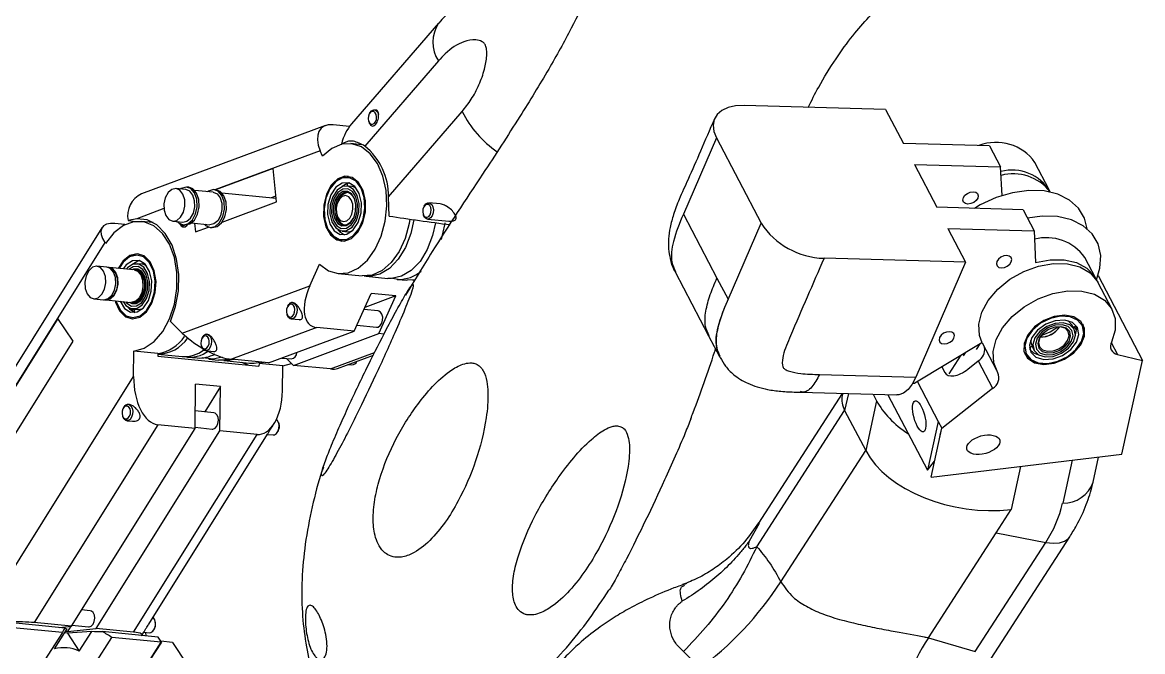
# Model space of a CAD drawing. Header units: inches. Extents: x 0.01 to 9.3, y 0 to 8.23.
# Drawn here: x 5.435 to 9.295, y 4.092 to 6.261 of the extents above; entities that cross this region are included whole.
import ezdxf

# ---------------------------------------------------------------- set-up
doc = ezdxf.new("R2010")
doc.units = ezdxf.units.IN
doc.header["$MEASUREMENT"] = 0

msp = doc.modelspace()

# ---------------------------------------------------------------- linework, layer by layer
at = {"color": 7, "linetype": 'Continuous', "lineweight": 25}
for p, q in [((6.8694, 6.2586), (6.5695, 5.9114)), ((6.8687, 6.1282), (6.6151, 5.8345)), ((6.6315, 5.9479), (6.63, 5.945)), ((6.6554, 5.9587), (6.648, 5.9595)), ((6.6965, 5.6597), (6.9502, 5.9534)), ((8.4095, 5.9604), (7.9216, 5.9742)), ((8.4095, 5.9604), (8.4707, 5.8437)), ((6.5624, 5.9024), (6.5053, 5.908)), ((6.6276, 5.9211), (6.6286, 5.918)), ((6.4792, 5.9052), (5.8458, 5.6704)), ((6.5343, 5.8409), (6.536, 5.8408)), ((6.604, 5.8392), (6.5668, 5.8428)), ((7.8263, 5.8626), (7.7127, 5.6)), ((7.8263, 5.8626), (7.9805, 5.5682)), ((8.7676, 5.8353), (8.4707, 5.8437)), ((8.7676, 5.8353), (8.8058, 5.7624)), ((6.4689, 5.7997), (6.461, 5.8185)), ((6.2989, 5.757), (6.1009, 5.6836)), ((6.3107, 5.642), (6.2989, 5.757)), ((8.5088, 5.7709), (8.8058, 5.7624)), ((8.5088, 5.7709), (8.5861, 5.6235)), ((8.8107, 5.6638), (8.8058, 5.7624)), ((8.9736, 5.6837), (8.9242, 5.778)), ((5.9984, 5.6844), (5.9642, 5.6877)), ((6.0083, 5.6926), (6.0015, 5.6933)), ((6.0921, 5.6752), (6.0289, 5.6814)), ((6.102, 5.6835), (6.0952, 5.6842)), ((6.4929, 5.6842), (6.4917, 5.6821)), ((6.5704, 5.695), (6.5526, 5.6967)), ((6.5754, 5.6941), (6.5704, 5.695)), ((6.5853, 5.6898), (6.5754, 5.6941)), ((6.3095, 5.6541), (6.1226, 5.6723)), ((6.123, 5.5723), (6.3107, 5.642)), ((6.3087, 5.6617), (6.2925, 5.6557)), ((6.5259, 5.6509), (6.5229, 5.6451)), ((6.6991, 5.5933), (6.6965, 5.6597)), ((6.874, 5.6352), (6.836, 5.6389)), ((6.5182, 5.5974), (6.5201, 5.5911)), ((6.8157, 5.6005), (6.8166, 5.5974)), ((6.8195, 5.6273), (6.818, 5.6244)), ((7.7127, 5.6), (7.8284, 5.3792)), ((8.883, 5.615), (8.5861, 5.6235)), ((8.883, 5.615), (8.9212, 5.5422)), ((5.7884, 5.5638), (5.7539, 5.5672)), ((5.8288, 5.5841), (5.7991, 5.5775)), ((5.7991, 5.5775), (5.8262, 5.5749)), ((5.8855, 5.5709), (5.8442, 5.5749)), ((5.9533, 5.5757), (5.9875, 5.5724)), ((5.9888, 5.5632), (5.9957, 5.5625)), ((6.0178, 5.5694), (6.0811, 5.5633)), ((6.028, 5.5684), (6.0311, 5.5383)), ((6.4805, 5.5671), (6.4812, 5.5648)), ((6.8306, 5.5829), (6.9051, 5.5756)), ((7.8669, 5.3057), (7.9805, 5.5682)), ((5.7091, 5.5529), (5.283, 4.8708)), ((6.0311, 5.5383), (6.0768, 5.5552)), ((6.0825, 5.5541), (6.0894, 5.5534)), ((6.5281, 5.5433), (6.528, 5.5399)), ((6.5374, 5.541), (6.5552, 5.5393)), ((8.6242, 5.5506), (8.9212, 5.5422)), ((8.6242, 5.5506), (8.6853, 5.4339)), ((8.9212, 5.5422), (8.9266, 5.4326)), ((5.7211, 5.4987), (5.7191, 5.5017)), ((8.6853, 5.4339), (8.1973, 5.4477)), ((9.1338, 5.3779), (9.0956, 5.4508)), ((5.7259, 5.4169), (5.6917, 5.4202)), ((5.8196, 5.4077), (5.7341, 5.4161)), ((5.7702, 5.4163), (5.7691, 5.4142)), ((5.8157, 5.4277), (5.8155, 5.427)), ((5.831, 5.4066), (5.8278, 5.4069)), ((5.8478, 5.427), (5.83, 5.4288)), ((6.4254, 5.3528), (6.4587, 5.4269)), ((8.6853, 5.4339), (8.5138, 5.0376)), ((6.5232, 5.3949), (6.6053, 5.3869)), ((6.6194, 5.3856), (6.6942, 5.3783)), ((6.7293, 5.3749), (6.7104, 5.3781)), ((6.7263, 5.3751), (6.7595, 5.3719)), ((6.7867, 5.3702), (6.7799, 5.3721)), ((7.6839, 5.4008), (7.7996, 5.1799)), ((7.8284, 5.3792), (7.8666, 5.3063)), ((9.1419, 5.3882), (9.2951, 5.0958)), ((5.986, 5.1899), (6.4254, 5.3528)), ((9.1898, 5.271), (9.1404, 5.3653)), ((5.6808, 5.3082), (5.715, 5.3049)), ((5.7232, 5.3041), (5.8087, 5.2958)), ((5.7579, 5.2992), (5.7586, 5.2969)), ((5.8169, 5.295), (5.8201, 5.2947)), ((6.3496, 5.2832), (6.3535, 5.2888)), ((6.365, 5.2948), (6.3692, 5.2941)), ((6.5781, 5.1963), (6.6367, 5.3266)), ((6.7222, 5.3182), (6.6151, 5.2785)), ((6.7222, 5.3182), (6.6367, 5.3266)), ((6.6636, 5.1879), (6.7222, 5.3182)), ((7.8666, 5.3063), (7.8669, 5.3057)), ((5.8148, 5.2731), (5.8326, 5.2714)), ((6.3458, 5.2564), (6.3467, 5.2533)), ((6.3496, 5.2832), (6.3481, 5.2803)), ((6.6611, 5.266), (6.6116, 5.2709)), ((5.5566, 5.2398), (5.3268, 4.8719)), ((5.6101, 5.1618), (5.5566, 5.2398)), ((5.9452, 5.2301), (5.986, 5.1899)), ((6.3608, 5.2388), (6.3883, 5.2361)), ((6.5873, 5.2167), (6.6557, 5.2101)), ((9.0598, 5.2028), (9.0517, 5.2182)), ((9.0674, 5.2006), (9.066, 5.2154)), ((6.0548, 5.1739), (6.0533, 5.171)), ((6.0548, 5.1739), (6.0586, 5.1795)), ((6.0704, 5.1855), (6.0744, 5.1848)), ((6.4499, 5.2088), (6.155, 5.0994)), ((6.2833, 5.087), (6.5781, 5.1963)), ((6.3688, 5.0786), (6.6636, 5.1879)), ((6.5781, 5.1963), (6.4499, 5.2088)), ((6.681, 5.1862), (6.6636, 5.1879)), ((7.7996, 5.1799), (7.8378, 5.1071)), ((9.0639, 5.184), (9.0674, 5.2006)), ((5.3832, 4.7986), (5.6101, 5.1618)), ((6.051, 5.1471), (6.0519, 5.144)), ((8.7416, 5.1568), (8.5107, 5.0172)), ((8.7222, 5.1327), (8.7354, 5.1531)), ((8.7417, 5.1567), (8.7412, 5.1559)), ((8.7418, 5.1565), (8.7912, 5.0621)), ((8.909, 5.1644), (8.9132, 5.1456)), ((8.9132, 5.1456), (8.9213, 5.1303)), ((5.8183, 5.0407), (5.8194, 5.1271)), ((5.9015, 5.1191), (5.8194, 5.1271)), ((5.9015, 5.1191), (5.9014, 5.1101)), ((5.9014, 5.1101), (6.2502, 5.0761)), ((5.9015, 5.1172), (5.9852, 5.109)), ((6.0037, 5.1072), (6.0369, 5.104)), ((6.0659, 5.1295), (6.0935, 5.1268)), ((6.0772, 5.1001), (6.1104, 5.0968)), ((6.2833, 5.087), (6.155, 5.0994)), ((6.3289, 5.1039), (6.3609, 5.1008)), ((6.3447, 5.1023), (6.3688, 5.0786)), ((6.5207, 5.0681), (6.6444, 5.1139)), ((7.8395, 5.1064), (7.8379, 5.111)), ((8.6281, 5.0489), (8.6697, 5.1133)), ((8.6777, 5.1118), (8.6844, 5.1223)), ((9.061, 5.1286), (9.0623, 5.1299)), ((9.2087, 5.1159), (9.2951, 5.0958)), ((9.224, 4.7719), (9.2951, 5.0958)), ((6.1289, 5.095), (6.2178, 5.0864)), ((6.1901, 5.0891), (6.2113, 5.0799)), ((6.2503, 5.0851), (6.2502, 5.0761)), ((6.2677, 5.0885), (6.2503, 5.0851)), ((6.3324, 5.0771), (6.2503, 5.0851)), ((6.3312, 4.9907), (6.3324, 5.0771)), ((6.3324, 5.0771), (6.3624, 5.0849)), ((6.497, 5.0661), (6.3688, 5.0786)), ((6.5573, 5.0816), (6.5703, 5.0804)), ((6.5869, 5.0919), (6.5873, 5.0928)), ((8.6033, 5.0732), (8.6132, 5.0543)), ((8.6933, 5.0657), (8.7289, 5.0937)), ((8.7289, 5.0937), (8.7783, 4.9994)), ((8.9798, 5.0866), (8.9816, 5.087)), ((5.2866, 4.1896), (5.8183, 5.0407)), ((8.1818, 5.047), (8.5138, 5.0376)), ((8.5192, 5.0223), (8.5909, 4.8855)), ((6.0299, 4.8615), (6.0319, 5.0135)), ((6.1174, 5.0052), (6.0319, 5.0135)), ((6.1174, 5.0052), (6.0631, 4.9183)), ((6.1154, 4.8532), (6.1174, 5.0052)), ((8.2601, 4.9819), (7.9717, 4.5348)), ((8.1157, 4.986), (8.448, 4.9766)), ((8.262, 4.9818), (8.2603, 4.9742)), ((8.5036, 5.0174), (8.5107, 5.0172)), ((8.6034, 4.8616), (8.7783, 4.9994)), ((5.8023, 4.9437), (5.7999, 4.9439)), ((8.3787, 4.9567), (8.3409, 4.7846)), ((8.3671, 4.9789), (8.3787, 4.9567)), ((8.4177, 4.9774), (8.5539, 4.7173)), ((5.7795, 4.9056), (5.7804, 4.9025)), ((5.7832, 4.932), (5.7818, 4.9295)), ((6.0948, 4.9152), (6.0307, 4.9214)), ((7.9654, 4.4534), (8.2683, 4.923)), ((8.2683, 4.923), (8.3409, 4.7846)), ((5.9017, 4.874), (5.4755, 4.1918)), ((5.7944, 4.8879), (5.814, 4.886)), ((6.0299, 4.8615), (5.9017, 4.874)), ((6.0299, 4.865), (6.0894, 4.8592)), ((6.297, 4.8687), (6.3026, 4.8778)), ((6.3192, 4.8771), (6.3183, 4.8802)), ((8.5909, 4.8855), (8.5539, 4.7173)), ((8.5909, 4.8855), (8.6034, 4.8616)), ((5.6037, 4.1793), (6.0299, 4.8615)), ((5.6892, 4.171), (6.1154, 4.8532)), ((5.8174, 4.1585), (6.2436, 4.8407)), ((5.8708, 4.1865), (6.2798, 4.8412)), ((6.2436, 4.8407), (6.1154, 4.8532)), ((6.2794, 4.8407), (6.2988, 4.8388)), ((6.3154, 4.8504), (6.3169, 4.8532)), ((8.5665, 4.6934), (8.6034, 4.8616)), ((8.0489, 4.3319), (8.3409, 4.7846)), ((8.5539, 4.7173), (8.5785, 4.7481)), ((8.5665, 4.6934), (9.224, 4.7719)), ((9.1246, 4.6762), (9.1436, 4.7623)), ((8.7906, 4.5018), (8.8423, 4.582)), ((8.5571, 4.1399), (8.7906, 4.5018)), ((8.7377, 4.0125), (9.044, 4.4873)), ((8.7906, 4.5018), (8.9616, 4.4685)), ((8.7187, 4.0919), (8.9616, 4.4685)), ((5.6686, 4.2329), (5.639, 4.2358)), ((5.5825, 4.1732), (5.3898, 4.1919)), ((5.5728, 4.1572), (5.403, 4.1737)), ((5.6037, 4.1793), (5.4755, 4.1918)), ((5.5452, 4.1017), (5.5892, 4.17)), ((5.5626, 4.1751), (5.6037, 4.1793)), ((5.6013, 4.1791), (5.5899, 4.1608)), ((5.5899, 4.1608), (5.6892, 4.171)), ((5.6057, 4.1826), (5.6632, 4.177)), ((5.8174, 4.1585), (5.6892, 4.171)), ((5.8892, 4.1681), (5.8907, 4.171)), ((5.893, 4.1949), (5.8921, 4.198)), ((5.5728, 4.1572), (5.4741, 4.0042)), ((5.5898, 4.1553), (5.5803, 4.1562)), ((5.5899, 4.1608), (5.5837, 4.1614)), ((5.6747, 4.1617), (5.5898, 4.1553)), ((5.5898, 4.1553), (5.6307, 4.0934)), ((5.6307, 4.0934), (5.6747, 4.1617)), ((5.684, 4.0481), (5.7436, 4.1406)), ((5.9027, 4.142), (5.7101, 4.1607)), ((5.9135, 4.124), (5.7436, 4.1406)), ((5.8479, 4.1499), (5.8536, 4.159)), ((5.8532, 4.1585), (5.8726, 4.1566)), ((5.8591, 4.1579), (5.86, 4.1461)), ((5.9145, 4.1242), (5.9027, 4.142)), ((8.5571, 4.1399), (8.7187, 4.0919)), ((5.8587, 4.0391), (5.9135, 4.124)), ((5.9145, 4.1242), (5.8735, 4.0607)), ((5.952, 4.1235), (5.9124, 4.1274)), ((5.9135, 4.124), (5.9145, 4.1242)), ((5.952, 4.1235), (6.0018, 4.0482))]:
    msp.add_line(p, q, dxfattribs=at)
at = {"color": 8, "linetype": 'Continuous', "lineweight": 25}
for p, q in [((6.461, 5.8185), (6.098, 5.6839)), ((5.9225, 5.6188), (5.8288, 5.5841)), ((5.7191, 5.5017), (5.3252, 4.8712)), ((9.187, 5.1572), (9.2087, 5.1159)), ((6.497, 5.0661), (6.6487, 5.1224)), ((8.2811, 4.9813), (8.2683, 4.923)), ((9.0522, 4.7514), (9.0197, 4.6032)), ((8.8749, 4.7302), (8.8423, 4.582)), ((7.974, 4.5335), (7.9396, 4.4729))]:
    msp.add_line(p, q, dxfattribs=at)
at = {"color": 7, "linetype": 'Continuous', "lineweight": 25, "flags": 128}
for points in [[(6.6509, 5.9496), (6.6461, 5.9535), (6.6404, 5.9541), (6.6349, 5.9513), (6.6303, 5.9456), (6.6273, 5.9377), (6.6264, 5.929), (6.6278, 5.9207), (6.6311, 5.9141), (6.636, 5.9102), (6.6416, 5.9096), (6.6472, 5.9124), (6.6518, 5.9182), (6.6548, 5.926), (6.6557, 5.9348), (6.6543, 5.9431), (6.6509, 5.9496)], [(6.6315, 5.9479), (6.6319, 5.9486), (6.6376, 5.9558), (6.6446, 5.9593), (6.6516, 5.9585), (6.6577, 5.9537)], [(6.6577, 5.9537), (6.6619, 5.9454), (6.6624, 5.9438)], [(7.9216, 5.9742), (7.8923, 5.9728), (7.8665, 5.9671), (7.8451, 5.9571), (7.829, 5.9433), (7.8189, 5.9263), (7.815, 5.9066), (7.8175, 5.8851), (7.8263, 5.8626)], [(6.4587, 5.4269), (6.4892, 5.4048), (6.523, 5.3949), (6.558, 5.3979), (6.5922, 5.4136), (6.6238, 5.441), (6.6508, 5.4786), (6.6718, 5.5243), (6.6855, 5.5753), (6.6911, 5.6289), (6.6884, 5.6819), (6.6775, 5.7313), (6.6589, 5.7742), (6.6339, 5.8082), (6.6037, 5.8314), (6.5702, 5.8424), (6.5352, 5.8406), (6.5008, 5.8261), (6.4689, 5.7997)], [(6.6173, 5.6457), (6.6091, 5.6813), (6.5931, 5.7094), (6.5714, 5.7266), (6.5465, 5.7308), (6.5214, 5.7215), (6.4991, 5.6998), (6.4824, 5.6684), (6.4733, 5.6309), (6.4727, 5.5921), (6.481, 5.5564), (6.4969, 5.5283), (6.5186, 5.5111), (6.5435, 5.5069), (6.5686, 5.5162), (6.5909, 5.5379), (6.6076, 5.5694), (6.6168, 5.6068), (6.6173, 5.6457)], [(6.5624, 5.7254), (6.5381, 5.725), (6.5145, 5.7118), (6.4947, 5.6873), (6.4809, 5.6547), (6.4748, 5.6176), (6.4772, 5.5808), (6.4878, 5.5485), (6.5053, 5.5247), (6.5276, 5.5123), (6.552, 5.5127), (6.5755, 5.526), (6.5954, 5.5504), (6.6091, 5.5831), (6.6152, 5.6201), (6.6128, 5.6569), (6.6022, 5.6892), (6.5847, 5.713), (6.5624, 5.7254)], [(5.9531, 5.5757), (5.9673, 5.5785), (5.9803, 5.5895), (5.9899, 5.6068), (5.9948, 5.6279), (5.9942, 5.6496), (5.9882, 5.6686), (5.9777, 5.682), (5.9643, 5.6877), (5.9501, 5.6849), (5.9371, 5.674), (5.9275, 5.6566), (5.9226, 5.6355), (5.9232, 5.6138), (5.9292, 5.5948), (5.9397, 5.5814), (5.9531, 5.5757)], [(5.9684, 5.5742), (5.9727, 5.5701), (5.9886, 5.5632), (6.0054, 5.5666), (6.0207, 5.5797), (6.0319, 5.6005), (6.0373, 5.6256), (6.0361, 5.6512), (6.0284, 5.6731), (6.0155, 5.688), (5.9993, 5.6934), (5.9825, 5.6885), (5.9791, 5.6862)], [(5.9873, 5.5724), (6.0015, 5.5752), (6.0145, 5.5861), (6.0241, 5.6035), (6.029, 5.6246), (6.0284, 5.6463), (6.0224, 5.6653), (6.0119, 5.6786), (5.9985, 5.6843), (5.9984, 5.6844)], [(5.9957, 5.5625), (6.0123, 5.5659), (6.0275, 5.579), (6.0387, 5.5998), (6.0441, 5.6249), (6.0429, 5.6505), (6.0352, 5.6725), (6.0223, 5.6873), (6.0083, 5.6926)], [(6.0621, 5.5651), (6.0664, 5.561), (6.0822, 5.5541), (6.0991, 5.5575), (6.1144, 5.5706), (6.1256, 5.5913), (6.131, 5.6165), (6.1298, 5.642), (6.1221, 5.664), (6.1091, 5.6789), (6.093, 5.6843), (6.0762, 5.6794), (6.0728, 5.6771)], [(6.0922, 5.6752), (6.1056, 5.6695), (6.1161, 5.6561), (6.1221, 5.6372), (6.1227, 5.6155), (6.1178, 5.5943), (6.1082, 5.577), (6.0952, 5.5661), (6.0811, 5.5633)], [(6.0894, 5.5534), (6.1059, 5.5568), (6.1212, 5.5699), (6.1324, 5.5907), (6.1378, 5.6158), (6.1366, 5.6414), (6.1289, 5.6633), (6.116, 5.6782), (6.102, 5.6835)], [(6.5596, 5.708), (6.5366, 5.7068), (6.515, 5.6923), (6.4979, 5.6665), (6.488, 5.6335), (6.4867, 5.5983), (6.4944, 5.5662), (6.5097, 5.5422), (6.5304, 5.5298), (6.5534, 5.5309), (6.575, 5.5455), (6.5921, 5.5712), (6.602, 5.6042), (6.6033, 5.6394), (6.5956, 5.6715), (6.5803, 5.6956), (6.5596, 5.708)], [(6.5576, 5.6958), (6.5378, 5.6948), (6.5191, 5.6822), (6.5043, 5.66), (6.4958, 5.6315), (6.4947, 5.6011), (6.5013, 5.5734), (6.5145, 5.5526), (6.5324, 5.5419), (6.5522, 5.5429), (6.5709, 5.5555), (6.5857, 5.5777), (6.5943, 5.6062), (6.5953, 5.6366), (6.5887, 5.6643), (6.5755, 5.6851), (6.5576, 5.6958)], [(6.5562, 5.6871), (6.5386, 5.6862), (6.522, 5.675), (6.5089, 5.6553), (6.5014, 5.6301), (6.5004, 5.6031), (6.5063, 5.5786), (6.518, 5.5601), (6.5339, 5.5507), (6.5514, 5.5515), (6.568, 5.5627), (6.5811, 5.5824), (6.5887, 5.6076), (6.5896, 5.6346), (6.5838, 5.6591), (6.572, 5.6776), (6.5562, 5.6871)], [(6.5562, 5.6871), (6.5386, 5.6862), (6.522, 5.675), (6.5089, 5.6553), (6.5014, 5.6301), (6.5004, 5.6031), (6.5063, 5.5786), (6.518, 5.5601), (6.5339, 5.5507), (6.5514, 5.5515), (6.568, 5.5627), (6.5811, 5.5824), (6.5887, 5.6076), (6.5896, 5.6346), (6.5838, 5.6591), (6.572, 5.6776), (6.5562, 5.6871)], [(6.5547, 5.6783), (6.5394, 5.6776), (6.525, 5.6678), (6.5136, 5.6507), (6.5069, 5.6287), (6.5061, 5.6052), (6.5112, 5.5837), (6.5215, 5.5677), (6.5353, 5.5594), (6.5506, 5.5602), (6.5651, 5.5699), (6.5765, 5.587), (6.5831, 5.6091), (6.5839, 5.6326), (6.5788, 5.654), (6.5686, 5.6701), (6.5547, 5.6783)], [(6.5626, 5.7071), (6.5545, 5.7051), (6.5372, 5.6948)], [(6.5384, 5.695), (6.5375, 5.6948), (6.5372, 5.6948)], [(6.5548, 5.7052), (6.5541, 5.7021), (6.554, 5.6966)], [(8.6775, 5.6567), (8.683, 5.6647), (8.6913, 5.6715), (8.7013, 5.6759), (8.7115, 5.6772), (8.7203, 5.6753), (8.7263, 5.6705), (8.7287, 5.6635), (8.7271, 5.6553), (8.7217, 5.6472), (8.7133, 5.6405), (8.7033, 5.6361), (8.6931, 5.6347), (8.6843, 5.6366), (8.6783, 5.6415), (8.6759, 5.6485), (8.6775, 5.6567)], [(9.1042, 5.5492), (9.0954, 5.5855), (9.0747, 5.6204), (9.0436, 5.6485), (9.0034, 5.6686), (8.9558, 5.6797), (8.9028, 5.6814), (8.8469, 5.6736), (8.7905, 5.6567), (8.7359, 5.6314), (8.7163, 5.6198)], [(6.5572, 5.6739), (6.543, 5.6732), (6.5295, 5.6641), (6.5189, 5.6482), (6.5128, 5.6277), (6.512, 5.6058), (6.5167, 5.5859), (6.5263, 5.5709), (6.5391, 5.5632), (6.5534, 5.5639), (6.5668, 5.573), (6.5753, 5.5847)], [(6.5488, 5.6637), (6.5374, 5.661), (6.5272, 5.6519), (6.5196, 5.6378), (6.516, 5.6207), (6.5168, 5.6034), (6.5218, 5.5885), (6.5304, 5.5782), (6.5413, 5.574), (6.5526, 5.5767), (6.5629, 5.5858), (6.5704, 5.6), (6.574, 5.617), (6.5733, 5.6343), (6.5682, 5.6492), (6.5596, 5.6596), (6.5488, 5.6637)], [(6.8197, 5.6277), (6.8254, 5.635), (6.8323, 5.6386), (6.8394, 5.6381), (6.8455, 5.6333), (6.8498, 5.6252), (6.8516, 5.6149), (6.8506, 5.6039), (6.847, 5.5941), (6.8413, 5.5868), (6.8343, 5.5831), (6.8273, 5.5837), (6.8211, 5.5884), (6.8169, 5.5966), (6.8166, 5.5974)], [(6.8181, 5.6247), (6.8152, 5.6168), (6.8144, 5.6081), (6.8159, 5.5998), (6.8193, 5.5933), (6.8242, 5.5896), (6.8299, 5.5891), (6.8354, 5.592), (6.84, 5.5978), (6.8429, 5.6057), (6.8437, 5.6145), (6.8422, 5.6227), (6.8388, 5.6293), (6.8339, 5.633), (6.8282, 5.6335), (6.8227, 5.6306), (6.8181, 5.6247)], [(5.7539, 5.5672), (5.7382, 5.5674), (5.725, 5.5648), (5.7149, 5.5594), (5.7083, 5.5515), (5.7053, 5.5413), (5.7062, 5.5293), (5.7108, 5.5159), (5.7191, 5.5017)], [(5.8194, 5.1271), (5.855, 5.1374), (5.8887, 5.1605), (5.9184, 5.1951), (5.9423, 5.239), (5.9591, 5.2896), (5.9676, 5.3439), (5.9675, 5.3986), (5.9586, 5.4504), (5.9416, 5.4963), (5.9174, 5.5335), (5.8876, 5.5597), (5.8538, 5.5734), (5.8182, 5.5738), (5.7828, 5.5609), (5.7498, 5.5353), (5.7211, 5.4987)], [(5.9452, 5.2301), (5.963, 5.281), (5.9728, 5.3359), (5.9739, 5.3917), (5.9664, 5.4452), (5.9506, 5.4932), (5.9274, 5.5331), (5.8982, 5.5626), (5.8647, 5.5799), (5.8288, 5.5841)], [(5.9767, 5.5673), (5.9768, 5.5671), (5.9817, 5.5597), (5.9881, 5.5559), (5.9953, 5.5564), (6.002, 5.5611), (6.0035, 5.5629)], [(6.77, 5.5826), (6.7676, 5.5673), (6.7539, 5.5163), (6.7329, 5.4706), (6.7059, 5.433), (6.6743, 5.4056), (6.6401, 5.3899), (6.6053, 5.3869)], [(6.784, 5.5805), (6.7738, 5.533), (6.7554, 5.4851), (6.7304, 5.4442), (6.7003, 5.4129), (6.6668, 5.3928), (6.6318, 5.3852), (6.6123, 5.3865)], [(6.8584, 5.5702), (6.8486, 5.5257), (6.8302, 5.4778), (6.8052, 5.437), (6.7751, 5.4056), (6.7416, 5.3855), (6.7066, 5.3779), (6.6942, 5.3783)], [(6.8909, 5.5697), (6.8899, 5.5627), (6.8777, 5.5127)], [(9.1363, 5.3729), (9.1483, 5.4131), (9.1509, 5.4568), (9.1417, 5.497), (9.1211, 5.532), (9.09, 5.5601), (9.0497, 5.5801), (9.0021, 5.5913), (8.9492, 5.593), (8.8981, 5.5862)], [(6.5225, 5.5462), (6.5275, 5.5404), (6.5452, 5.5289)], [(6.5552, 5.5393), (6.57, 5.5412), (6.5709, 5.5415)], [(6.562, 5.5393), (6.5611, 5.5357), (6.5609, 5.5344)], [(5.8751, 5.4354), (5.8546, 5.4556), (5.8302, 5.4631), (5.8049, 5.4571), (5.7817, 5.4384), (5.7652, 5.413)], [(5.8903, 5.3318), (5.8925, 5.3693), (5.8863, 5.4046), (5.8723, 5.4334), (5.8523, 5.4523), (5.8288, 5.4589), (5.8044, 5.4526), (5.7822, 5.4339), (5.7691, 5.4142)], [(8.8425, 5.435), (8.8441, 5.4432), (8.8417, 5.4502), (8.8357, 5.455), (8.8269, 5.4569), (8.8167, 5.4556), (8.8067, 5.4512), (8.7984, 5.4445), (8.793, 5.4364), (8.7913, 5.4282), (8.7937, 5.4212), (8.7997, 5.4163), (8.8085, 5.4145), (8.8187, 5.4158), (8.8287, 5.4202), (8.8371, 5.4269), (8.8425, 5.435)], [(5.6823, 5.3081), (5.6965, 5.3119), (5.7092, 5.3236), (5.7183, 5.3416), (5.7226, 5.3629), (5.7214, 5.3845), (5.7148, 5.403), (5.7039, 5.4155), (5.6903, 5.4203), (5.6761, 5.4165), (5.6634, 5.4048), (5.6542, 5.3868), (5.6499, 5.3655), (5.6512, 5.3439), (5.6578, 5.3255), (5.6687, 5.3129), (5.6823, 5.3081)], [(5.715, 5.3049), (5.7165, 5.3048), (5.7307, 5.3086), (5.7434, 5.3203), (5.7525, 5.3382), (5.7568, 5.3596), (5.7556, 5.3812), (5.749, 5.3996), (5.7381, 5.4122), (5.7259, 5.4169)], [(5.7192, 5.3049), (5.7247, 5.304), (5.7389, 5.3078), (5.7516, 5.3195), (5.7607, 5.3374), (5.765, 5.3588), (5.7638, 5.3804), (5.7572, 5.3988), (5.7463, 5.4114), (5.7327, 5.4162), (5.73, 5.4161)], [(5.7395, 5.4111), (5.7452, 5.4081), (5.7554, 5.3963), (5.7616, 5.3791), (5.7627, 5.3589), (5.7587, 5.3389), (5.7501, 5.3221), (5.7383, 5.3111), (5.7294, 5.3079)], [(5.7543, 5.3011), (5.7555, 5.2969), (5.7696, 5.2665), (5.7901, 5.2463), (5.8145, 5.2388), (5.8399, 5.2448), (5.8631, 5.2635), (5.8814, 5.2929), (5.8926, 5.3292), (5.8954, 5.3681), (5.8893, 5.405), (5.8751, 5.4354), (5.8751, 5.4354)], [(5.8792, 5.3349), (5.8808, 5.3702), (5.8735, 5.4025), (5.8584, 5.4269), (5.8378, 5.4398), (5.8149, 5.4392), (5.7931, 5.4251), (5.7822, 5.4114)], [(5.8714, 5.3371), (5.8728, 5.3675), (5.8665, 5.3954), (5.8535, 5.4166), (5.8357, 5.4277), (5.8159, 5.4271), (5.7971, 5.415), (5.7929, 5.4103)], [(5.8659, 5.3387), (5.8671, 5.3657), (5.8615, 5.3904), (5.8499, 5.4091), (5.8342, 5.419), (5.8167, 5.4185), (5.8018, 5.4095)], [(5.8659, 5.3387), (5.8671, 5.3657), (5.8615, 5.3904), (5.8499, 5.4091), (5.8342, 5.419), (5.8167, 5.4185), (5.8018, 5.4095)], [(5.8196, 5.4077), (5.8318, 5.4031), (5.8427, 5.3905), (5.8493, 5.372), (5.8505, 5.3505), (5.8462, 5.3291), (5.8371, 5.3112), (5.8244, 5.2994), (5.8102, 5.2957), (5.8087, 5.2958)], [(5.8242, 5.407), (5.8264, 5.407), (5.84, 5.4023), (5.8509, 5.3897), (5.8575, 5.3712), (5.8587, 5.3497), (5.8544, 5.3283), (5.8453, 5.3104), (5.8326, 5.2986), (5.8184, 5.2949), (5.8129, 5.2957)], [(5.8603, 5.3403), (5.8614, 5.3638), (5.8565, 5.3853), (5.8464, 5.4017), (5.8327, 5.4103), (5.8174, 5.4098), (5.8136, 5.4083)], [(5.84, 5.4392), (5.8327, 5.4375), (5.8143, 5.4266)], [(5.8627, 5.4219), (5.8535, 5.426), (5.8478, 5.427)], [(5.8494, 5.4345), (5.8494, 5.434), (5.8494, 5.4268)], [(8.7418, 5.1565), (8.7326, 5.1815), (8.7305, 5.2203), (8.7409, 5.2615), (8.7633, 5.3027), (8.7962, 5.3414), (8.8379, 5.3753), (8.8856, 5.4023), (8.9367, 5.421), (8.9881, 5.4301), (9.0366, 5.4291), (9.0794, 5.418), (9.114, 5.3976), (9.1383, 5.3691), (9.1404, 5.3653)], [(8.9266, 5.4326), (8.977, 5.4423), (9.025, 5.4423), (9.0678, 5.4326), (9.103, 5.4138), (9.1285, 5.3869), (9.1369, 5.3715)], [(5.8231, 5.2988), (5.8319, 5.302), (5.8438, 5.313), (5.8524, 5.3298), (5.8564, 5.3498), (5.8553, 5.3699), (5.8491, 5.3872), (5.8389, 5.399), (5.8332, 5.402)], [(6.7885, 5.3735), (6.7625, 5.3717), (6.7595, 5.3719)], [(5.7579, 5.2992), (5.7585, 5.2973), (5.7725, 5.2685), (5.7924, 5.2496), (5.816, 5.243), (5.8404, 5.2493), (5.8626, 5.268), (5.8799, 5.2966), (5.8903, 5.3318)], [(5.7713, 5.2994), (5.7864, 5.275), (5.807, 5.2621), (5.8299, 5.2627), (5.8517, 5.2768), (5.869, 5.3021), (5.8792, 5.3349)], [(5.782, 5.2984), (5.7913, 5.2853), (5.8091, 5.2742), (5.8289, 5.2748), (5.8477, 5.2869), (5.8626, 5.3088), (5.8714, 5.3371)], [(5.7909, 5.2975), (5.7948, 5.2928), (5.8106, 5.2829), (5.8281, 5.2834), (5.8448, 5.2942), (5.858, 5.3136), (5.8659, 5.3387)], [(5.7909, 5.2975), (5.7948, 5.2928), (5.8106, 5.2829), (5.8281, 5.2834), (5.8448, 5.2942), (5.858, 5.3136), (5.8659, 5.3387)], [(5.8027, 5.2963), (5.8121, 5.2916), (5.8274, 5.2921), (5.8419, 5.3014), (5.8535, 5.3184), (5.8603, 5.3403)], [(8.7966, 5.0531), (8.782, 5.0872), (8.7799, 5.126), (8.7903, 5.1672), (8.8127, 5.2084), (8.8457, 5.247), (8.8873, 5.2809), (8.9351, 5.308), (8.9861, 5.3266), (9.0375, 5.3357), (9.086, 5.3347), (9.1289, 5.3237), (9.1635, 5.3033), (9.1877, 5.2747), (9.2003, 5.2397), (9.2003, 5.2004), (9.1878, 5.159)], [(6.3638, 5.289), (6.3581, 5.2893), (6.3526, 5.2863), (6.3481, 5.2803), (6.3453, 5.2724), (6.3446, 5.2636), (6.3461, 5.2554), (6.3497, 5.249), (6.3546, 5.2454), (6.3603, 5.245), (6.3658, 5.2481), (6.3703, 5.2541), (6.3731, 5.262), (6.3738, 5.2708), (6.3723, 5.279), (6.3688, 5.2854), (6.3638, 5.289)], [(6.3692, 5.2941), (6.3754, 5.2895), (6.3798, 5.2815), (6.3817, 5.2713), (6.3808, 5.2603), (6.3773, 5.2504), (6.3717, 5.2429), (6.3648, 5.2391), (6.3577, 5.2395), (6.3515, 5.244), (6.3472, 5.252), (6.3467, 5.2533)], [(5.7999, 5.2783), (5.8042, 5.2732), (5.8226, 5.261)], [(5.8219, 5.2727), (5.8206, 5.2684), (5.8206, 5.2618)], [(5.8326, 5.2714), (5.8467, 5.273), (5.8483, 5.2736)], [(6.6765, 5.2448), (6.674, 5.2547), (6.6692, 5.262), (6.6627, 5.2658), (6.6611, 5.266)], [(9.0946, 5.179), (9.0946, 5.207), (9.0821, 5.2301), (9.0585, 5.2456), (9.0268, 5.2515), (8.9906, 5.2472), (8.9545, 5.2332), (8.9227, 5.2111), (8.8991, 5.1836), (8.8865, 5.1541), (8.8864, 5.1261), (8.8989, 5.103), (8.9225, 5.0875), (8.9543, 5.0816), (8.9904, 5.0859), (9.0265, 5.0999), (9.0583, 5.122), (9.082, 5.1495), (9.0946, 5.179)], [(6.6557, 5.2101), (6.6612, 5.2108), (6.6679, 5.2155), (6.6732, 5.2235), (6.6762, 5.2338), (6.6765, 5.2448)], [(9.0921, 5.1889), (9.0876, 5.2145), (9.0713, 5.2343), (9.0453, 5.2459), (9.0127, 5.2479), (8.9775, 5.2402), (8.9437, 5.2235), (8.9157, 5.2), (8.8966, 5.1725), (8.8889, 5.1442), (8.8935, 5.1186), (8.9097, 5.0988), (8.9357, 5.0872), (8.9683, 5.0852), (9.0036, 5.0929), (9.0373, 5.1096), (9.0654, 5.1331), (9.0844, 5.1606), (9.0921, 5.1889)], [(9.0755, 5.1852), (9.0705, 5.209), (9.0533, 5.2263), (9.0266, 5.2345), (8.9944, 5.2324), (8.9616, 5.2202), (8.9332, 5.1999), (8.9135, 5.1745), (8.9055, 5.1479), (8.9105, 5.1241), (8.9277, 5.1068), (8.9544, 5.0986), (8.9866, 5.1007), (9.0194, 5.1129), (9.0478, 5.1332), (9.0675, 5.1586), (9.0755, 5.1852)], [(9.0639, 5.1827), (9.0596, 5.2032), (9.0448, 5.2181), (9.0217, 5.2252), (8.9939, 5.2234), (8.9655, 5.2129), (8.941, 5.1953), (8.924, 5.1734), (8.9171, 5.1504), (8.9214, 5.1299), (8.9363, 5.115), (8.9593, 5.1079), (8.9872, 5.1097), (9.0155, 5.1202), (9.04, 5.1378), (9.057, 5.1597), (9.0639, 5.1827)], [(9.0556, 5.1809), (9.0517, 5.199), (9.0386, 5.2123), (9.0182, 5.2186), (8.9935, 5.2169), (8.9684, 5.2076), (8.9466, 5.1921), (8.9316, 5.1726), (8.9255, 5.1522), (8.9293, 5.1341), (8.9424, 5.1208), (8.9629, 5.1145), (8.9875, 5.1162), (9.0127, 5.1255), (9.0344, 5.141), (9.0495, 5.1605), (9.0556, 5.1809)], [(9.0556, 5.1809), (9.0517, 5.199), (9.0386, 5.2123), (9.0182, 5.2186), (8.9935, 5.2169), (8.9684, 5.2076), (8.9466, 5.1921), (8.9316, 5.1726), (8.9255, 5.1522), (8.9293, 5.1341), (8.9424, 5.1208), (8.9629, 5.1145), (8.9875, 5.1162), (9.0127, 5.1255), (9.0344, 5.141), (9.0495, 5.1605), (9.0556, 5.1809)], [(9.0472, 5.179), (9.0439, 5.1949), (9.0325, 5.2064), (9.0146, 5.2119), (8.9931, 5.2105), (8.9712, 5.2024), (8.9523, 5.1888), (8.9391, 5.1718), (8.9338, 5.1541), (8.9371, 5.1382), (8.9486, 5.1267), (8.9664, 5.1212), (8.9879, 5.1226), (9.0098, 5.1307), (9.0288, 5.1443), (9.0419, 5.1613), (9.0472, 5.179)], [(8.9459, 5.1816), (8.9771, 5.1943), (9.0035, 5.2118)], [(9.0419, 5.1809), (9.0388, 5.1957), (9.0281, 5.2064), (9.0115, 5.2115), (8.9937, 5.2106)], [(9.0517, 5.2182), (9.0515, 5.2186), (9.0386, 5.2323)], [(9.0946, 5.1925), (9.0899, 5.2191), (9.0894, 5.2201)], [(6.069, 5.1797), (6.0633, 5.18), (6.0578, 5.177), (6.0533, 5.171), (6.0505, 5.1631), (6.0498, 5.1543), (6.0513, 5.1461), (6.0548, 5.1397), (6.0598, 5.1361), (6.0655, 5.1357), (6.071, 5.1388), (6.0755, 5.1448), (6.0783, 5.1527), (6.079, 5.1615), (6.0774, 5.1697), (6.0739, 5.1761), (6.069, 5.1797)], [(6.0744, 5.1848), (6.0806, 5.1802), (6.085, 5.1722), (6.0869, 5.162), (6.086, 5.151), (6.0825, 5.1411), (6.0769, 5.1336), (6.07, 5.1298), (6.0629, 5.1302), (6.0567, 5.1347), (6.0523, 5.1427), (6.0519, 5.144)], [(8.645, 5.1728), (8.6466, 5.181), (8.6442, 5.188), (8.6382, 5.1928), (8.6294, 5.1947), (8.6192, 5.1934), (8.6092, 5.189), (8.6009, 5.1823), (8.5955, 5.1742), (8.5938, 5.166), (8.5962, 5.159), (8.6023, 5.1541), (8.611, 5.1523), (8.6212, 5.1536), (8.6312, 5.158), (8.6396, 5.1647), (8.645, 5.1728)], [(8.9524, 5.189), (8.9412, 5.1742), (8.9363, 5.1577), (8.9394, 5.1429), (8.95, 5.1322), (8.9666, 5.1271), (8.9867, 5.1284), (9.007, 5.136), (9.0247, 5.1486), (9.0369, 5.1644), (9.0419, 5.1809), (9.0419, 5.1809)], [(8.9057, 5.1399), (8.9109, 5.1425), (8.9136, 5.1448)], [(8.9079, 5.1408), (8.9071, 5.1378), (8.9068, 5.1336)], [(6.1228, 5.1066), (6.0919, 5.0998), (6.0573, 5.1042)], [(6.1474, 5.1005), (6.1251, 5.0966), (6.1104, 5.0968)], [(6.1651, 5.0985), (6.1445, 5.0948), (6.1197, 5.0964)], [(8.9069, 5.1329), (8.9196, 5.1222), (8.9343, 5.1162)], [(6.2178, 5.0864), (6.2334, 5.0862), (6.254, 5.0898)], [(8.5138, 5.0376), (8.5014, 5.0137), (8.487, 4.9952), (8.4714, 4.9828), (8.4551, 4.977), (8.448, 4.9766)], [(5.8025, 4.9434), (5.8088, 4.9391), (5.8133, 4.9312), (5.8154, 4.9211), (5.8147, 4.9101), (5.8113, 4.9001), (5.8058, 4.8924), (5.799, 4.8883), (5.7919, 4.8885), (5.7856, 4.8928), (5.781, 4.9006), (5.7804, 4.9025)], [(5.7971, 4.9383), (5.7915, 4.9384), (5.786, 4.9351), (5.7816, 4.929), (5.7789, 4.921), (5.7783, 4.9122), (5.78, 4.9041), (5.7836, 4.8978), (5.7886, 4.8944), (5.7943, 4.8943), (5.7998, 4.8975), (5.8042, 4.9037), (5.8069, 4.9117), (5.8074, 4.9205), (5.8058, 4.9286), (5.8022, 4.9348), (5.7971, 4.9383)], [(6.0894, 4.8592), (6.0917, 4.8592), (6.0987, 4.862), (6.1048, 4.8687), (6.1088, 4.8782), (6.1104, 4.8891), (6.1091, 4.8996), (6.1053, 4.9083)], [(6.1053, 4.9083), (6.0994, 4.9138), (6.0948, 4.9152)], [(6.2988, 4.8388), (6.3033, 4.8392), (6.3102, 4.8433), (6.3157, 4.8509), (6.319, 4.861), (6.3197, 4.8719), (6.3177, 4.8821), (6.3131, 4.8899), (6.3105, 4.8923)], [(8.5961, 4.8285), (8.5975, 4.8391), (8.6015, 4.8531)], [(5.6632, 4.177), (5.6655, 4.177), (5.6725, 4.1798), (5.6785, 4.1865), (5.6826, 4.196), (5.6842, 4.2068), (5.6829, 4.2174), (5.6791, 4.2261)], [(5.6791, 4.2261), (5.6732, 4.2315), (5.6686, 4.2329)], [(5.8726, 4.1566), (5.878, 4.1573), (5.8847, 4.1618), (5.89, 4.1698), (5.8931, 4.1801), (5.8934, 4.191), (5.891, 4.201), (5.8862, 4.2084), (5.8851, 4.2095)]]:
    msp.add_lwpolyline(points, dxfattribs=at)
at = {"color": 8, "linetype": 'Continuous', "lineweight": 25, "flags": 128}
msp.add_lwpolyline([(8.9616, 4.4685), (8.9867, 4.4655), (9.0086, 4.4668), (9.0265, 4.4723), (9.0398, 4.4819), (9.044, 4.4872)], dxfattribs=at)
at = {"color": 8, "linetype": 'Continuous', "lineweight": 25}
for centre, radius, start, end in [((6.9673, 6.1929), 0.1179, 146.1489, 213.2761), ((7.277, 6.1175), 0.3657, 206.6628, 235.7614), ((9.0209, 4.7134), 0.1102, 269.3635, 340.2742)]:
    msp.add_arc(centre, radius, start, end, dxfattribs=at)
at = {"color": 7, "linetype": 'Continuous', "lineweight": 25}
for centre, radius, start, end in [((6.6537, 5.9251), 0.0261, 195.6863, 217.8341), ((6.4736, 5.6623), 0.2229, 359.3428, 50.6149), ((8.7902, 5.6831), 0.1642, 35.2932, 111.0664), ((6.5632, 5.6545), 0.0764, 94.2645, 157.0924), ((8.8446, 5.597), 0.1546, 31.2708, 104.2486), ((8.8493, 5.5763), 0.1626, 38.3915, 104.9829), ((5.8812, 5.5944), 0.0838, 114.9377, 191.5795), ((6.5617, 5.6355), 0.039, 97.9939, 156.7727), ((6.5423, 5.6365), 0.0403, 14.5106, 68.2671), ((5.9969, 5.571), 0.0162, 202.8747, 251.9616), ((5.9912, 5.5713), 0.0101, 226.498, 298.6665), ((6.5526, 5.5772), 0.0724, 189.8658, 256.5255), ((6.5577, 5.5989), 0.0384, 191.5802, 251.4007), ((8.2044, 5.7157), 0.2681, 213.3834, 268.4959), ((8.9648, 5.3587), 0.16, 35.1296, 105.2737), ((5.8372, 5.3914), 0.0714, 91.8111, 159.5458), ((5.8231, 5.3711), 0.0364, 11.9684, 77.45), ((6.7319, 5.4916), 0.1168, 268.7393, 311.2007), ((5.8343, 5.3134), 0.0775, 192.306, 254.0851), ((5.8197, 5.3303), 0.0357, 270.6879, 337.6418), ((5.8117, 5.2896), 0.0197, 256.5385, 299.8152), ((8.9451, 5.2533), 0.0767, 268.1772, 327.1204), ((9.0525, 5.2297), 0.0197, 280.0447, 314.0025), ((5.8786, 5.2569), 0.1397, 279.4278, 325.6541), ((5.8996, 5.2443), 0.127, 270.83, 325.8697), ((8.9404, 5.2623), 0.0864, 280.8, 314.4975), ((9.0502, 5.1918), 0.0197, 28.9823, 70.6786), ((8.9903, 5.2067), 0.1053, 313.1815, 352.2725), ((8.705, 5.1331), 0.0461, 301.2529, 8.1987), ((9.2134, 5.1448), 0.0293, 151.0228, 260.656), ((5.9934, 5.217), 0.1083, 265.6935, 307.9954), ((6.0126, 5.2131), 0.106, 260.1747, 307.0623), ((6.0454, 5.2082), 0.1045, 265.3295, 300.2232), ((6.358, 5.1237), 0.0231, 277.0677, 358.8583), ((8.9565, 5.1675), 0.0842, 217.9817, 286.0327), ((6.5692, 5.0997), 0.0194, 273.2484, 339.0022), ((8.7575, 5.0364), 0.0425, 299.3833, 23.1107), ((5.7993, 4.9267), 0.017, 79.3514, 160.5223), ((6.2878, 4.8681), 0.0327, 332.9083, 15.9657), ((8.6156, 4.6975), 0.4149, 326.499, 346.8588), ((7.0315, 5.0029), 1.2187, 306.8516, 326.5926), ((5.605, 4.1486), 0.0333, 132.4413, 165.0496), ((5.8615, 4.1859), 0.0328, 332.9438, 15.9302), ((5.5727, 3.8944), 0.2996, 55.226, 62.7207), ((9.906, 3.3042), 1.5868, 148.2218, 171.9833), ((5.576, 3.9747), 0.1307, 65.2523, 103.6216)]:
    msp.add_arc(centre, radius, start, end, dxfattribs=at)
for centre, major_axis, ratio, start_param, end_param in [((6.5465, 5.8101), (-0.081, 0.0867), 0.569981, 5.70878, 7.279576), ((6.7004, 5.7188), (-0.0818, 0.2271), 0.675301, 0.363205, 0.781923), ((6.8175, 5.5851), (0.2654, -0.0369), 0.034347, 4.254651, 5.069811), ((6.5109, 5.3445), (0.0805, 0.1293), 0.521979, 1.823498, 3.394294), ((6.0715, 5.1816), (0.117, -0.0728), 0.333219, 4.119614, 4.77144), ((6.0715, 5.1816), (0.117, -0.0728), 0.333219, 4.941793, 5.690411), ((6.4135, 5.1483), (0.117, -0.0728), 0.333219, 5.690411, 6.030483), ((8.6741, 5.1024), (0.0579, 0.0525), 0.51759, 3.007914, 4.578711), ((5.9038, 5.0323), (-0.0034, 0.1585), 0.53903, 1.506761, 3.077557), ((6.2457, 4.999), (-0.0034, 0.1585), 0.53903, 3.077557, 4.648354), ((8.4318, 4.9425), (0.1722, -0.028), 0.619219, 3.107318, 3.576724), ((8.7507, 5.0011), (0.3919, -0.0638), 0.619219, 3.576724, 4.084383), ((8.7129, 4.829), (0.3919, -0.0638), 0.619219, 3.576724, 5.14752), ((5.3721, 4.1812), (0.1342, 0.0029), 0.097934, 0.688757, 2.259554), ((5.7538, 4.1751), (0.1717, 0.0009), 0.084873, 3.209872, 3.43093), ((5.7538, 4.1751), (0.1717, 0.0009), 0.084873, 4.233551, 4.454609), ((5.714, 4.1479), (0.1342, 0.0029), 0.097934, 6.047915, 6.971943)]:
    msp.add_ellipse(centre, major_axis=major_axis, ratio=ratio, start_param=start_param, end_param=end_param, dxfattribs=at)
for centre, major_axis, ratio in [((8.5256, 4.903), (-0.0143, 0.0531), 0.340169), ((8.7463, 4.8051), (0.0568, 0.0154), 0.529559)]:
    msp.add_ellipse(centre, major_axis=major_axis, ratio=ratio, dxfattribs=at)
for points, knots in [([(7.4974, 6.8161), (7.4977, 6.8108), (7.4991, 6.7857), (7.4956, 6.7331), (7.4849, 6.6573), (7.464, 6.5698), (7.4316, 6.4709), (7.3857, 6.3594), (7.3244, 6.2339), (7.2448, 6.091), (7.1422, 5.9238), (7.0067, 5.7156), (6.8716, 5.5126), (6.7852, 5.3707), (6.7546, 5.3204)], [0, 0, 0, 0, 0.01158, 0.0548949, 0.1035287, 0.1584949, 0.2208838, 0.2919829, 0.3734802, 0.4678492, 0.5792463, 0.7160618, 0.8992725, 1, 1, 1, 1]), ([(7.1903, 6.4074), (7.1791, 6.4083), (7.1512, 6.4107), (7.1069, 6.4055), (7.0584, 6.393), (7.0099, 6.3726), (6.9612, 6.3435), (6.913, 6.3058), (6.8843, 6.2746), (6.8697, 6.2586)], [0, 0, 0, 0, 0.0886964, 0.2203317, 0.3530385, 0.4929579, 0.6516536, 0.8214404, 1, 1, 1, 1]), ([(8.1425, 5.9679), (8.1544, 5.9915), (8.1838, 6.0495), (8.2353, 6.1325), (8.2934, 6.2132), (8.3495, 6.2779), (8.4022, 6.3281), (8.4488, 6.3649), (8.4761, 6.3814), (8.488, 6.3886)], [0, 0, 0, 0, 0.133545, 0.329405, 0.500977, 0.652341, 0.786807, 0.907344, 1, 1, 1, 1]), ([(6.9502, 5.9534), (6.961, 5.9671), (6.9827, 5.9945), (7.009, 6.0443), (7.0274, 6.0948), (7.035, 6.1355), (7.0354, 6.1621), (7.0335, 6.1771), (7.0273, 6.1884), (7.0157, 6.1972), (6.9914, 6.2035), (6.9472, 6.1946), (6.9033, 6.1656), (6.8764, 6.1366), (6.8687, 6.1282)], [0, 0, 0, 0, 0.116053, 0.231969, 0.343131, 0.428925, 0.460805, 0.492959, 0.513986, 0.545068, 0.607525, 0.727309, 0.921905, 1, 1, 1, 1]), ([(6.6316, 5.9125), (6.6324, 5.9105), (6.6341, 5.9063), (6.6389, 5.9034), (6.6445, 5.9036), (6.6502, 5.907), (6.6553, 5.913), (6.6593, 5.9211), (6.6618, 5.9303), (6.6627, 5.9396), (6.6621, 5.948), (6.6601, 5.9545), (6.6573, 5.9583), (6.6549, 5.9584), (6.654, 5.9585)], [0, 0, 0, 0, 0.087139, 0.174352, 0.259889, 0.344394, 0.428652, 0.512886, 0.597141, 0.681637, 0.767119, 0.8548, 0.945331, 1, 1, 1, 1]), ([(7.8198, 5.9285), (7.8035, 5.8909), (7.7728, 5.8203), (7.7344, 5.7304), (7.7002, 5.6581), (7.6794, 5.6019), (7.667, 5.5574), (7.661, 5.5165), (7.661, 5.48), (7.6668, 5.4443), (7.6745, 5.4168), (7.6834, 5.403), (7.685, 5.4005)], [0, 0, 0, 0, 0.230664, 0.433296, 0.570364, 0.668047, 0.74834, 0.813443, 0.869268, 0.923411, 0.986049, 1, 1, 1, 1]), ([(6.6151, 5.8345), (6.6017, 5.8416), (6.5749, 5.8557), (6.5504, 5.8501), (6.5366, 5.8422), (6.5343, 5.8409)], [0, 0, 0, 0, 0.457093, 0.911514, 1, 1, 1, 1]), ([(6.905, 5.5759), (6.9074, 5.5756), (6.9126, 5.5751), (6.9196, 5.5761), (6.9253, 5.5786), (6.9284, 5.5817), (6.93, 5.5859), (6.9295, 5.592), (6.9247, 5.602), (6.9136, 5.6147), (6.8987, 5.6262), (6.8847, 5.6333), (6.8771, 5.6345), (6.874, 5.635)], [0, 0, 0, 0, 0.060693, 0.136008, 0.181691, 0.22774, 0.267784, 0.327377, 0.429805, 0.608121, 0.793845, 0.917936, 1, 1, 1, 1]), ([(8.1973, 5.4477), (8.1586, 5.3587), (8.1101, 5.2472), (8.0574, 5.1238), (8.052, 5.0869), (8.0558, 5.0705), (8.0648, 5.0634), (8.0843, 5.0555), (8.1238, 5.0486), (8.1599, 5.0476), (8.1818, 5.047)], [0, 0, 0, 0, 0.537523, 0.672629, 0.741244, 0.761802, 0.782273, 0.813715, 0.886708, 1, 1, 1, 1]), ([(6.4655, 4.7036), (6.4655, 4.7011), (6.4656, 4.696), (6.4718, 4.7), (6.4871, 4.7207), (6.5146, 4.7681), (6.5501, 4.8351), (6.5962, 4.9267), (6.6529, 5.0452), (6.7088, 5.1679), (6.7471, 5.2571), (6.7672, 5.307), (6.7773, 5.3345), (6.7819, 5.3507), (6.7825, 5.3573), (6.7802, 5.3584), (6.7724, 5.35), (6.7538, 5.3208), (6.7251, 5.2701), (6.6815, 5.1885), (6.626, 5.079), (6.5716, 4.9652), (6.5292, 4.8716), (6.5018, 4.8079), (6.4817, 4.7572), (6.4701, 4.724), (6.4662, 4.7094), (6.4656, 4.7044), (6.4655, 4.7036)], [0, 0, 0, 0, 0.015589, 0.031083, 0.058198, 0.108112, 0.159378, 0.211856, 0.300352, 0.391523, 0.441585, 0.463102, 0.484838, 0.495084, 0.505392, 0.514861, 0.530847, 0.562485, 0.611956, 0.662737, 0.75198, 0.844012, 0.884973, 0.92694, 0.960636, 0.978506, 0.996544, 1, 1, 1, 1]), ([(6.3882, 5.2362), (6.3897, 5.2361), (6.3932, 5.2359), (6.3971, 5.2374), (6.3998, 5.2406), (6.4008, 5.2464), (6.3989, 5.2553), (6.3945, 5.2662), (6.3882, 5.2774), (6.3807, 5.2869), (6.373, 5.293), (6.3658, 5.2954), (6.3595, 5.2943), (6.3551, 5.2916), (6.3536, 5.2887), (6.3533, 5.288)], [0, 0, 0, 0, 0.043267, 0.099345, 0.148314, 0.222892, 0.332921, 0.446324, 0.550201, 0.654716, 0.743451, 0.822578, 0.898695, 0.974184, 1, 1, 1, 1]), ([(6.0934, 5.1269), (6.0949, 5.1268), (6.0983, 5.1265), (6.1022, 5.1281), (6.105, 5.1313), (6.1059, 5.1371), (6.1041, 5.1459), (6.0996, 5.1569), (6.0933, 5.1681), (6.0859, 5.1776), (6.0781, 5.1837), (6.0709, 5.1861), (6.0647, 5.185), (6.0602, 5.1823), (6.0588, 5.1794), (6.0584, 5.1787)], [0, 0, 0, 0, 0.043267, 0.099347, 0.148314, 0.222891, 0.332922, 0.446324, 0.550202, 0.654717, 0.74345, 0.822578, 0.898694, 0.974184, 1, 1, 1, 1]), ([(7.738, 4.8947), (7.7408, 4.9018), (7.7706, 4.9779), (7.7978, 5.0583), (7.8224, 5.1308), (7.8236, 5.1342)], [0, 0, 0, 0, 0.090058, 0.958, 1, 1, 1, 1]), ([(7.8392, 5.1062), (7.8451, 5.0957), (7.8573, 5.0737), (7.8825, 5.0489), (7.909, 5.0298), (7.9366, 5.0152), (7.968, 5.0035), (8.0062, 4.9942), (8.0511, 4.9884), (8.0892, 4.9867), (8.1109, 4.9861), (8.1159, 4.986)], [0, 0, 0, 0, 0.107966, 0.226044, 0.315366, 0.404289, 0.511076, 0.628355, 0.777405, 0.94868, 1, 1, 1, 1]), ([(6.6891, 4.4289), (6.6966, 4.425), (6.7117, 4.417), (6.7423, 4.4162), (6.7878, 4.431), (6.8413, 4.4736), (6.8937, 4.5372), (6.9483, 4.6282), (7.0003, 4.7469), (7.0325, 4.8746), (7.0413, 4.9686), (7.0365, 5.0235), (7.0273, 5.0546), (7.0126, 5.0747), (6.9986, 5.0841), (6.98, 5.0883), (6.9507, 5.0841), (6.906, 5.0597), (6.8537, 5.014), (6.7882, 4.9353), (6.7195, 4.8291), (6.6714, 4.7134), (6.6478, 4.617), (6.6416, 4.5491), (6.6478, 4.4937), (6.6633, 4.4553), (6.6779, 4.437), (6.6875, 4.4301), (6.6891, 4.4289)], [0, 0, 0, 0, 0.015586, 0.031079, 0.058189, 0.108095, 0.1599, 0.211832, 0.301749, 0.39153, 0.441584, 0.463098, 0.48483, 0.495075, 0.505381, 0.514848, 0.530832, 0.562465, 0.612495, 0.662729, 0.753466, 0.844022, 0.885574, 0.926952, 0.960642, 0.97851, 0.996545, 1, 1, 1, 1]), ([(5.8139, 4.8865), (5.8172, 4.8862), (5.8233, 4.8856), (5.8312, 4.8881), (5.837, 4.8919), (5.8401, 4.8968), (5.8412, 4.9031), (5.8395, 4.9115), (5.834, 4.9216), (5.8255, 4.9317), (5.8153, 4.9397), (5.8049, 4.944), (5.7956, 4.9439), (5.7885, 4.9403), (5.7837, 4.9351), (5.7822, 4.9307), (5.7817, 4.929)], [0, 0, 0, 0, 0.076395, 0.14022, 0.190245, 0.240603, 0.284576, 0.351546, 0.450352, 0.552187, 0.645468, 0.739321, 0.819004, 0.890059, 0.95841, 1, 1, 1, 1]), ([(6.2799, 4.8417), (6.28, 4.8417), (6.2802, 4.8418), (6.2814, 4.8443), (6.2837, 4.8483), (6.2867, 4.8533), (6.2907, 4.8593), (6.2943, 4.8644), (6.2961, 4.8675), (6.2966, 4.8684)], [0, 0, 0, 0, 0.062335, 0.261189, 0.417049, 0.573945, 0.710948, 0.919602, 1, 1, 1, 1]), ([(7.1734, 4.2191), (7.1814, 4.2186), (7.1971, 4.2174), (7.229, 4.2278), (7.276, 4.2563), (7.3307, 4.3107), (7.384, 4.382), (7.4391, 4.4767), (7.4908, 4.5934), (7.5218, 4.7102), (7.5292, 4.791), (7.5231, 4.8345), (7.513, 4.8569), (7.4973, 4.8681), (7.4825, 4.8708), (7.4632, 4.8676), (7.4327, 4.8536), (7.3868, 4.8174), (7.3333, 4.7609), (7.2667, 4.6725), (7.1974, 4.5602), (7.1496, 4.4474), (7.1269, 4.3593), (7.1218, 4.3012), (7.1293, 4.2577), (7.1461, 4.2316), (7.1616, 4.2218), (7.1718, 4.2195), (7.1734, 4.2191)], [0, 0, 0, 0, 0.015587, 0.031079, 0.058189, 0.108095, 0.1599, 0.211832, 0.301749, 0.39153, 0.441584, 0.463098, 0.48483, 0.495075, 0.505381, 0.514848, 0.530832, 0.562465, 0.612495, 0.662729, 0.753466, 0.844022, 0.885574, 0.926952, 0.960642, 0.97851, 0.996545, 1, 1, 1, 1]), ([(7.7383, 4.8945), (7.732, 4.8784), (7.7155, 4.8361), (7.6842, 4.7642), (7.6387, 4.6627), (7.5819, 4.5419), (7.5278, 4.4324), (7.4877, 4.3573), (7.4668, 4.3191), (7.4579, 4.3062), (7.4563, 4.304)], [0, 0, 0, 0, 0.075508, 0.198061, 0.323857, 0.544935, 0.772922, 0.874391, 0.978356, 1, 1, 1, 1]), ([(6.4722, 4.728), (6.4705, 4.7234), (6.4547, 4.6788), (6.4323, 4.5902), (6.4081, 4.4655), (6.397, 4.3434), (6.3976, 4.229), (6.4097, 4.1229), (6.4291, 4.0345), (6.4472, 3.9832), (6.4543, 3.963)], [0, 0, 0, 0, 0.018936, 0.182643, 0.350697, 0.506474, 0.651957, 0.78846, 0.916518, 1, 1, 1, 1]), ([(9.044, 4.4873), (9.052, 4.5003), (9.0743, 4.5364), (9.1019, 4.5963), (9.118, 4.647), (9.1239, 4.673), (9.1246, 4.6762)], [0, 0, 0, 0, 0.216181, 0.600641, 0.951416, 1, 1, 1, 1]), ([(7.9721, 4.5354), (7.9568, 4.5138), (7.9252, 4.469), (7.8697, 4.4153), (7.8144, 4.3742), (7.7634, 4.3442), (7.7279, 4.33), (7.7102, 4.3228)], [0, 0, 0, 0, 0.23144, 0.480068, 0.651738, 0.82554, 1, 1, 1, 1]), ([(7.9396, 4.4729), (7.939, 4.4721), (7.938, 4.4707), (7.9352, 4.4669), (7.9294, 4.4591), (7.9201, 4.4471), (7.9051, 4.4289), (7.878, 4.3984), (7.8357, 4.357), (7.7792, 4.3112), (7.7352, 4.2814), (7.7109, 4.2668), (7.7081, 4.2651)], [0, 0, 0, 0, 0.010321, 0.01726, 0.047597, 0.108273, 0.168948, 0.28274, 0.51048, 0.741264, 0.970326, 1, 1, 1, 1]), ([(7.9654, 4.4534), (7.9498, 4.4211), (7.9184, 4.3564), (7.8587, 4.2632), (7.7911, 4.1739), (7.7392, 4.1194), (7.7134, 4.0922)], [0, 0, 0, 0, 0.249185, 0.5, 0.750815, 1, 1, 1, 1]), ([(7.9396, 4.4729), (7.9387, 4.4699), (7.9368, 4.4643), (7.9362, 4.4573), (7.9372, 4.4522), (7.9411, 4.4477), (7.9505, 4.4472), (7.96, 4.4511), (7.9654, 4.4534)], [0, 0, 0, 0, 0.119231, 0.223601, 0.324409, 0.430162, 0.674919, 1, 1, 1, 1]), ([(7.9654, 4.4534), (7.9805, 4.4356), (8.0109, 4.3998), (8.0362, 4.3547), (8.0489, 4.3319)], [0, 0, 0, 0, 0.496904, 1, 1, 1, 1]), ([(7.7239, 4.3265), (7.7094, 4.3216), (7.6669, 4.3069), (7.6012, 4.2788), (7.5327, 4.2445), (7.4749, 4.2106), (7.415, 4.1701), (7.3607, 4.1265), (7.3118, 4.0809), (7.27, 4.0351), (7.2254, 3.9763), (7.2003, 3.9299), (7.1867, 3.9045)], [0, 0, 0, 0, 0.08066, 0.236662, 0.35986, 0.451385, 0.543234, 0.655397, 0.722219, 0.79957, 0.89069, 1, 1, 1, 1]), ([(8.0489, 4.3319), (8.0614, 4.3136), (8.0834, 4.2813), (8.1353, 4.247), (8.2075, 4.2138), (8.2918, 4.1911), (8.379, 4.1729), (8.4573, 4.1582), (8.5178, 4.1473), (8.5523, 4.1408), (8.5571, 4.1399)], [0, 0, 0, 0, 0.143171, 0.252016, 0.361064, 0.581901, 0.688609, 0.795198, 0.971416, 1, 1, 1, 1]), ([(6.8374, 3.7764), (6.8535, 3.7818), (6.899, 3.7968), (6.9732, 3.8308), (7.0597, 3.8812), (7.1458, 3.9441), (7.2303, 4.019), (7.3122, 4.1063), (7.3889, 4.2017), (7.4341, 4.2705), (7.4562, 4.3041)], [0, 0, 0, 0, 0.062042, 0.175241, 0.295482, 0.42336, 0.558695, 0.701972, 0.854196, 1, 1, 1, 1]), ([(6.4428, 4.0768), (6.439, 4.0825), (6.4312, 4.0939), (6.422, 4.1193), (6.4152, 4.1479), (6.411, 4.1782), (6.4095, 4.2079), (6.4115, 4.2334), (6.4177, 4.25), (6.4279, 4.2536), (6.4401, 4.2447), (6.452, 4.2279), (6.4631, 4.2062), (6.473, 4.1798), (6.4811, 4.1494), (6.4855, 4.1173), (6.4839, 4.0885), (6.4758, 4.0691), (6.4635, 4.0628), (6.4518, 4.0671), (6.4452, 4.0743), (6.4428, 4.0768)], [0, 0, 0, 0, 0.048044, 0.096059, 0.144905, 0.196544, 0.252831, 0.314487, 0.378834, 0.439298, 0.490906, 0.535688, 0.579134, 0.62582, 0.678729, 0.73871, 0.802908, 0.865183, 0.921319, 0.972201, 1, 1, 1, 1]), ([(7.7134, 4.0922), (7.7036, 4.1013), (7.6842, 4.1192), (7.6682, 4.1532), (7.6639, 4.1889), (7.6712, 4.2197), (7.6836, 4.241), (7.6901, 4.249), (7.6926, 4.2522)], [0, 0, 0, 0, 0.236104, 0.46578, 0.693293, 0.881348, 0.953986, 1, 1, 1, 1]), ([(7.6926, 4.2522), (7.6953, 4.2544), (7.7004, 4.2588), (7.7056, 4.263), (7.7081, 4.2651)], [0, 0, 0, 0, 0.506326, 1, 1, 1, 1]), ([(5.8537, 4.1594), (5.8538, 4.1595), (5.854, 4.1596), (5.8552, 4.1621), (5.8575, 4.1661), (5.8605, 4.1711), (5.8645, 4.177), (5.8681, 4.1822), (5.8699, 4.1853), (5.8704, 4.1862)], [0, 0, 0, 0, 0.0623315, 0.2611876, 0.4170496, 0.5739464, 0.7109501, 0.9196046, 1, 1, 1, 1]), ([(7.7617, 4.0291), (7.7549, 4.0413), (7.7412, 4.0659), (7.7227, 4.0834), (7.7134, 4.0922)], [0, 0, 0, 0, 0.495223, 1, 1, 1, 1])]:
    msp.add_open_spline(points, degree=3, knots=knots, dxfattribs=at)
at = {"color": 8, "linetype": 'Continuous', "lineweight": 25}
for points, knots in [([(7.7127, 5.6), (7.6997, 5.5686), (7.6764, 5.5127), (7.6672, 5.4432), (7.6805, 5.4122), (7.6851, 5.4013)], [0, 0, 0, 0, 0.454904, 0.809995, 1, 1, 1, 1]), ([(7.8017, 5.1809), (7.7968, 5.1911), (7.7846, 5.2163), (7.7887, 5.266), (7.8038, 5.3222), (7.8203, 5.3602), (7.8284, 5.3792)], [0, 0, 0, 0, 0.182526, 0.450996, 0.726953, 1, 1, 1, 1]), ([(7.8379, 5.111), (7.8339, 5.1205), (7.8213, 5.1504), (7.8307, 5.2184), (7.8539, 5.2743), (7.8669, 5.3057)], [0, 0, 0, 0, 0.171285, 0.534583, 1, 1, 1, 1]), ([(7.8666, 5.3063), (7.8584, 5.2874), (7.842, 5.2493), (7.8269, 5.1931), (7.8227, 5.1449), (7.8341, 5.1209), (7.8384, 5.1119)], [0, 0, 0, 0, 0.279353, 0.561683, 0.836353, 1, 1, 1, 1]), ([(8.1818, 5.047), (8.1734, 5.0317), (8.1565, 5.001), (8.1315, 4.9832), (8.1184, 4.9875), (8.1161, 4.9883)], [0, 0, 0, 0, 0.451278, 0.902556, 1, 1, 1, 1]), ([(7.7084, 4.2653), (7.7041, 4.2829), (7.6969, 4.3114), (7.7113, 4.3182), (7.7169, 4.3208)], [0, 0, 0, 0, 0.6144183, 1, 1, 1, 1])]:
    msp.add_open_spline(points, degree=3, knots=knots, dxfattribs=at)

doc.saveas('drawing.dxf')
